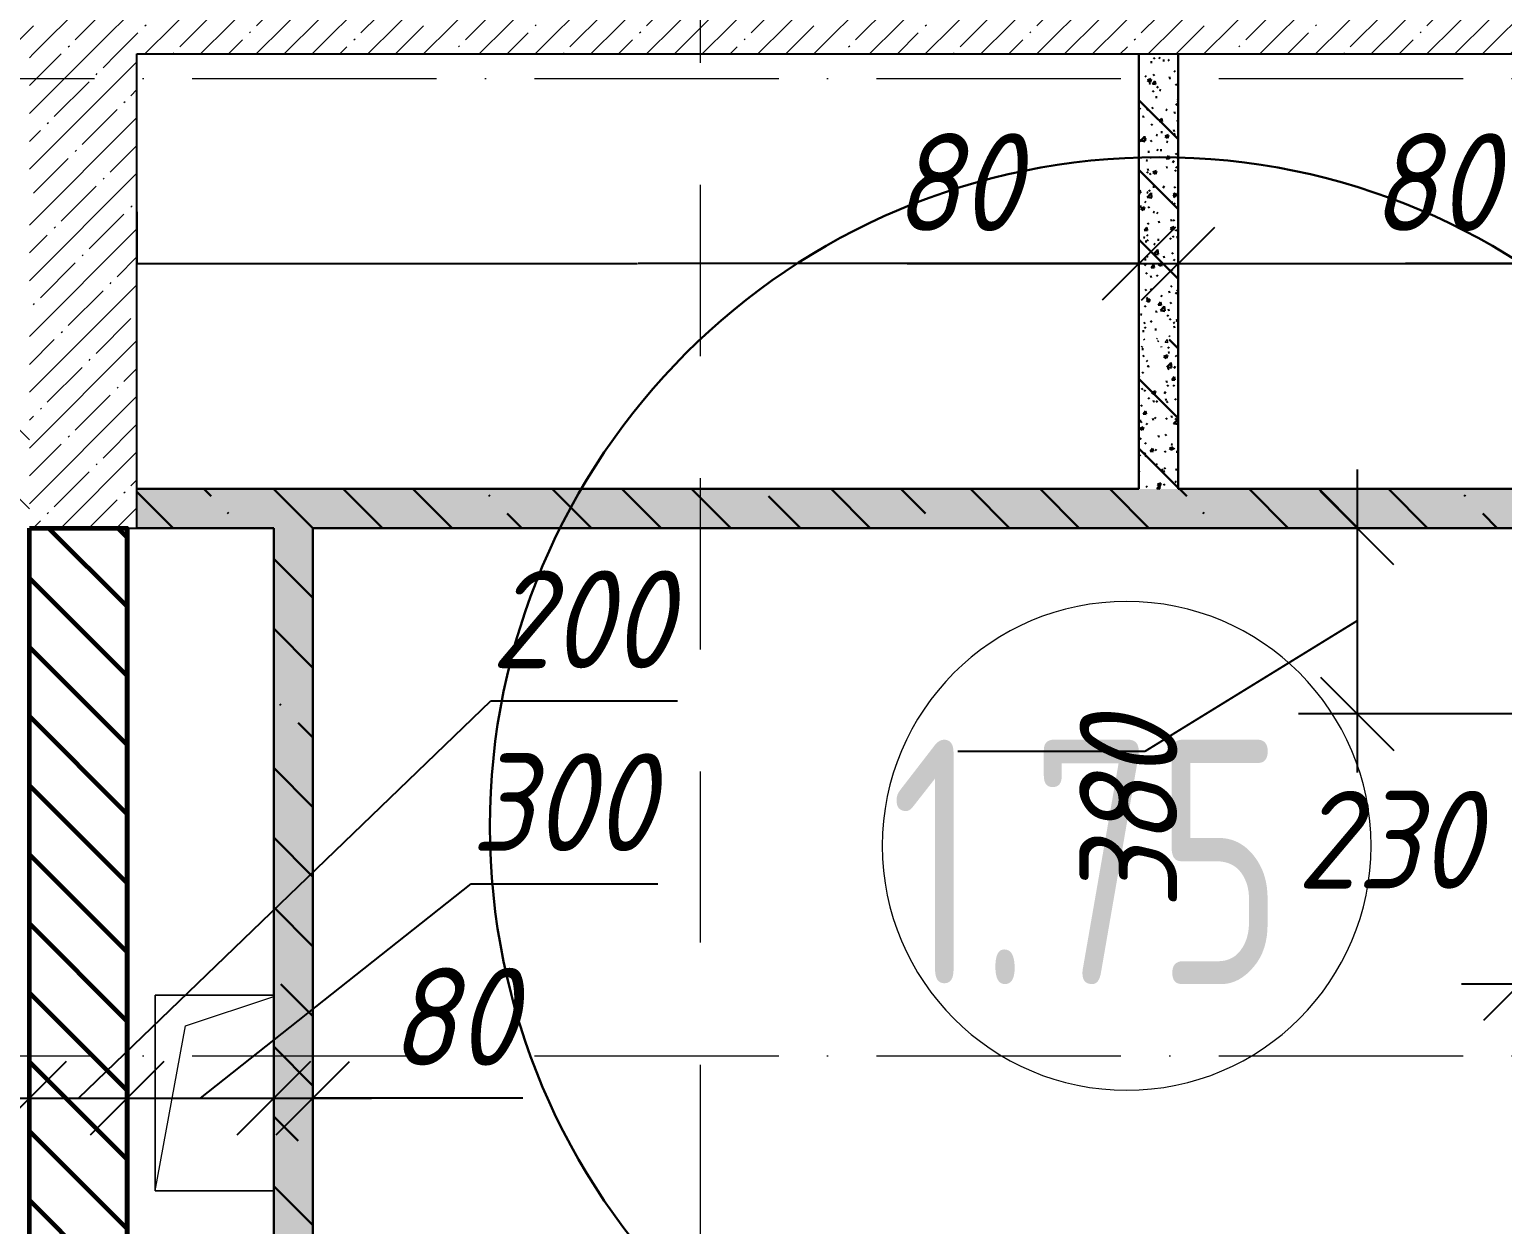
# Model space of a CAD drawing. Header units: millimetres. Extents: x 12986 to 523328, y -9759 to 30092.
# Drawn here: x 148267 to 151281, y 14655 to 17100 of the extents above; entities that cross this region are included whole.
import ezdxf

# ---------------------------------------------------------------- set-up
doc = ezdxf.new("R2010")
doc.units = ezdxf.units.MM
doc.linetypes.add('01 Штриховая _4 мм_', pattern=[600, 350, -250])
doc.linetypes.add('50_200_ШТРИХ_1Т_ш5_п1_п1_', pattern=[700, 500, -100, 0, -100])
for name, color, linetype, lineweight in [('0) ПГП', 1, 'Continuous', 30), ('2) Расчет', 1, 'Continuous', 30), ('5) Блок ячеистый', 160, 'Continuous', 60), ('A-ANNO-DIMS', 7, 'Continuous', 9), ('A-AREA-IDEN', 7, 'Continuous', 9), ('A-FLOR', 7, 'Continuous', 9), ('A-GENM', 7, 'Continuous', 9), ('A-WALL-1', 7, 'Continuous', 25), ('A-WALL-PATT-1', 7, 'Continuous', 5), ('A-WALL-PATT-4', 250, 'Continuous', 5), ('G-ANNO-SYMB-1', 7, '01 Штриховая _4 мм_', 9), ('Оси-2', 7, '50_200_ШТРИХ_1Т_ш5_п1_п1_', 9)]:
    doc.layers.add(name, color=color, linetype=linetype, lineweight=lineweight)
doc.layers.add('0)Допникки кружки', color=7, linetype='Continuous', plot=False)
doc.layers.add('A-WALL-PATT-2', color=7, linetype='Continuous', lineweight=5, true_color=0xce0000)
doc.styles.add('ISOCPEUR_I_3', font='isocpeui.ttf', dxfattribs={"width": 0.9, "height": 200})
doc.styles.add('СПДС', font='ГОСТ тип А.ttf', dxfattribs={"width": 0.9})
doc.dimstyles.new('ISO-2_0_0_9К_СРЕДНИЙ_6', dxfattribs={"dimscale": 304.8, "dimtxt": 199.196235, "dimasz": 0.492126, "dimexe": 0.393701, "dimexo": 0, "dimgap": 0, "dimtad": 1, "dimdec": 0, "dimzin": 0, "dimdsep": 46, "dimtxsty": 'ISOCPEUR_I_3', "dimblk1": 'OBLIQUE', "dimblk2": 'OBLIQUE', "dimsah": 1, "dimcen": 0.09, "dimdle": 0.393701, "dimazin": 0, "dimtfac": 1, "dimtdec": 4, "dimtix": 1, "dimtmove": 1, "dimatfit": 3, "dimfxl": 1, "dimtvp": 1, "dimtolj": 1, "dimtzin": 0, "dimarcsym": 2})
doc.dimstyles.get("Standard").update_dxf_attribs({"dimtxt": 0.18, "dimasz": 0.18, "dimexe": 0.18, "dimexo": 0.0625, "dimgap": 0.09, "dimtad": 0, "dimtih": 1, "dimtoh": 1, "dimdec": 4, "dimzin": 0, "dimdsep": 46, "dimtxsty": 'Standard', "dimcen": 0.09, "dimadec": 0, "dimazin": 0, "dimtfac": 1, "dimtdec": 4, "dimtofl": 0, "dimtmove": 0, "dimatfit": 3, "dimfxl": 1, "dimtolj": 1, "dimtzin": 0, "dimarcsym": 0})
pattern_1 = [(45, (61996.89, 0), (-57.024626, 57.024626), []), (45, (62053.92, 0), (-57.024626, 57.024626), [100.806, -20.161, 3.353, -16.808])]
pattern_2 = [(135, (61996.89, 0), (-70.71068, -70.71068), [])]
pattern_3 = [(50, (61996.893, 0), (72.873764, -6.37607), [7.62, -83.82]), (355, (61996.89, 0), (-14.09699, 76.422444), [6.096, -67.056]), (100.451, (62002.966, -0.53), (58.776964, 70.04687), [6.476, -71.236]), (46.184, (61996.89, 20.32), (108.43142, -16.81745), [11.43, -125.73]), (96.636, (62005.93, 18.92), (94.961, 98.97089), [9.714, -106.854]), (351.184, (61996.89, 20.32), (94.96227, 98.97018), [9.144, -100.584]), (21, (62007.053, 15.24), (60.64565, -40.906537), [7.62, -83.82]), (326, (62007.05, 15.24), (24.72083, 73.67493), [6.096, -67.056]), (71.451, (62012.11, 11.83), (85.36689, 32.768737), [6.476, -71.236]), (37.5, (61996.893, 0), (1.235525, 33.8224325), [3.353, -62.89, 3.353, -64.719, -67.31]), (37.5, (61996.893, 0), (1.235525, 33.8224325), [-134.315, 3.353, -63.957]), (7.5, (61996.893, 0), (26.728146, 40.07255), [3.353, -35.458, 3.353, -61.366, -25.654]), (7.5, (61996.893, 0), (26.728146, 40.07255), [-103.53, 3.353, -22.301]), (327.5, (61974.236, 0), (54.2363175, -2.292117), [3.353, -22.047, 3.353, -75.895, -105.156]), (327.5, (61974.236, 0), (54.2363175, -2.292117), [-104.648, 3.353, -101.803]), (317.5, (61964.076, 0), (59.25158, 10.17014), [3.353, -29.667, 3.353, -49.276, -74.676]), (317.5, (61964.076, 0), (59.25158, 10.17014), [-85.649, 3.353, -71.323])]
pattern_4 = [(135, (61996.9, 0), (-142.5612, -142.5612), []), (135, (62139.46, 0), (-142.5612, -142.5612), [252.016, -50.403, 3.353, -47.05])]

# ---------------------------------------------------------------- blocks, each defined once
blk = doc.blocks.new('AR_Отверстие прямоугольное _в плите_ - AR_Отверстие прямоугольное _в плите_-24490230-АР1_Кладочный план 1 этажа')
at = {"layer": 'A-GENM'}
for p, q in [((118, 200), (-125, 200)), ((-125, 200), (-125, -200)), ((-62.5, 137.5), (118, 197.7)), ((-125, -200), (-62.5, 137.5)), ((-125, -200), (118, -200))]:
    blk.add_line(p, q, dxfattribs=at)
blk = doc.blocks.new('DIMBLOCK636-АР1_Кладочный план 1 этажа')
at = {"layer": 'A-ANNO-DIMS', "color": 0, "lineweight": -2, "transparency": 16777216}
for p, q in [((148486.9, 16726.9), (148486.9, 16620.7)), ((150536.9, 16726.9), (150536.9, 16620.7)), ((148487.1, 16620.9), (149511.2, 16620.9)), ((150536.7, 16620.9), (149512.6, 16620.9))]:
    blk.add_line(p, q, dxfattribs=at)
at = {"layer": 'A-ANNO-DIMS', "color": 0, "transparency": 16777216}
for points in [[(148487.1, 16620.9), (148487.1, 16620.9), (148486.9, 16620.9)], [(150536.7, 16620.9), (150536.7, 16620.9), (150536.9, 16620.9)]]:
    blk.add_solid(points, dxfattribs=at)
at = {"layer": 'Defpoints', "color": 0, "transparency": 16777216}
for p in [(148486.9, 16727), (150536.9, 16727), (150536.9, 16620.9)]:
    blk.add_point(p, dxfattribs=at)
at = {"layer": 'A-ANNO-DIMS', "color": 0, "transparency": 16777216, "insert": (149511.9, 16620.9), "char_height": 0.18, "width": 606.782, "attachment_point": 5}
blk.add_mtext('\\A1;2050.0000', dxfattribs=at)
blk = doc.blocks.new('_Oblique')
at = {"color": 0, "linetype": 'ByBlock', "lineweight": -2}
blk.add_line((-0.5, -0.5), (0.5, 0.5), dxfattribs=at)
blk = doc.blocks.new('DIMBLOCK637-АР1_Кладочный план 1 этажа')
at = {"layer": 'A-ANNO-DIMS', "color": 0, "lineweight": -2, "transparency": 16777216}
for p, q in [((150536.9, 16727), (150536.9, 16500.9)), ((150616.9, 16727), (150616.9, 16500.9)), ((150062.9, 16620.9), (150536.9, 16620.9)), ((150416.9, 16620.9), (150736.9, 16620.9))]:
    blk.add_line(p, q, dxfattribs=at)
at = {"layer": 'Defpoints', "color": 0, "transparency": 16777216}
for p in [(150536.9, 16727), (150616.9, 16727), (150616.9, 16620.9)]:
    blk.add_point(p, dxfattribs=at)
at = {"layer": 'A-ANNO-DIMS', "color": 0, "lineweight": -2, "transparency": 16777216, "xscale": 150, "yscale": 150, "zscale": 150, "rotation": 180}
blk.add_blockref('_Oblique', (150536.9, 16620.9), dxfattribs=at)
at = {"layer": 'A-ANNO-DIMS', "color": 0, "lineweight": -2, "transparency": 16777216, "xscale": 150, "yscale": 150, "zscale": 150}
blk.add_blockref('_Oblique', (150616.9, 16620.9), dxfattribs=at)
at = {"layer": 'A-ANNO-DIMS', "color": 0, "transparency": 16777216, "insert": (150033.1, 16887.6), "char_height": 200, "width": 303.391, "attachment_point": 1, "line_spacing_factor": 1.149209, "style": 'ISOCPEUR_I_3'}
blk.add_mtext('\\A1;80', dxfattribs=at)
blk = doc.blocks.new('DIMBLOCK638-АР1_Кладочный план 1 этажа')
at = {"layer": 'A-ANNO-DIMS', "color": 0, "lineweight": -2, "transparency": 16777216}
for p, q in [((150616.9, 16726.9), (150616.9, 16620.7)), ((151546.9, 16726.9), (151546.9, 16620.7)), ((150617.1, 16620.9), (151081.2, 16620.9)), ((151546.7, 16620.9), (151082.5, 16620.9))]:
    blk.add_line(p, q, dxfattribs=at)
at = {"layer": 'A-ANNO-DIMS', "color": 0, "transparency": 16777216}
for points in [[(150617.1, 16620.9), (150617.1, 16620.9), (150616.9, 16620.9)], [(151546.7, 16620.9), (151546.7, 16620.9), (151546.9, 16620.9)]]:
    blk.add_solid(points, dxfattribs=at)
at = {"layer": 'Defpoints', "color": 0, "transparency": 16777216}
for p in [(150616.9, 16727), (151546.9, 16727), (151546.9, 16620.9)]:
    blk.add_point(p, dxfattribs=at)
at = {"layer": 'A-ANNO-DIMS', "color": 0, "transparency": 16777216, "insert": (151081.9, 16620.9), "char_height": 0.18, "width": 455.087, "attachment_point": 5}
blk.add_mtext('\\A1;930.0000', dxfattribs=at)
blk = doc.blocks.new('DIMBLOCK639-АР1_Кладочный план 1 этажа')
at = {"layer": 'A-ANNO-DIMS', "color": 0, "lineweight": -2, "transparency": 16777216}
for p, q in [((151546.9, 16727), (151546.9, 16500.9)), ((151626.9, 16727), (151626.9, 16500.9)), ((151039.8, 16620.9), (151546.9, 16620.9)), ((151426.9, 16620.9), (151746.9, 16620.9))]:
    blk.add_line(p, q, dxfattribs=at)
at = {"layer": 'Defpoints', "color": 0, "transparency": 16777216}
for p in [(151546.9, 16727), (151626.9, 16727), (151626.9, 16620.9)]:
    blk.add_point(p, dxfattribs=at)
at = {"layer": 'A-ANNO-DIMS', "color": 0, "lineweight": -2, "transparency": 16777216, "xscale": 150, "yscale": 150, "zscale": 150, "rotation": 180}
blk.add_blockref('_Oblique', (151546.9, 16620.9), dxfattribs=at)
at = {"layer": 'A-ANNO-DIMS', "color": 0, "lineweight": -2, "transparency": 16777216, "xscale": 150, "yscale": 150, "zscale": 150}
blk.add_blockref('_Oblique', (151626.9, 16620.9), dxfattribs=at)
at = {"layer": 'A-ANNO-DIMS', "color": 0, "transparency": 16777216, "insert": (151010, 16887.6), "char_height": 200, "width": 303.391, "attachment_point": 1, "line_spacing_factor": 1.149209, "style": 'ISOCPEUR_I_3'}
blk.add_mtext('\\A1;80', dxfattribs=at)
blk = doc.blocks.new('DIMBLOCK643-АР1_Кладочный план 1 этажа')
at = {"layer": 'A-ANNO-DIMS', "color": 0, "lineweight": -2, "transparency": 16777216}
for p, q in [((148141.9, 16080), (148141.9, 14793.7)), ((148266.9, 15019.7), (148266.9, 14793.7)), ((147632.8, 14913.7), (148141.9, 14913.7)), ((148021.9, 14913.7), (148386.9, 14913.7))]:
    blk.add_line(p, q, dxfattribs=at)
at = {"layer": 'Defpoints', "color": 0, "transparency": 16777216}
for p in [(148141.9, 16080), (148266.9, 15019.7), (148266.9, 14913.7)]:
    blk.add_point(p, dxfattribs=at)
at = {"layer": 'A-ANNO-DIMS', "color": 0, "lineweight": -2, "transparency": 16777216, "xscale": 150, "yscale": 150, "zscale": 150, "rotation": 180}
blk.add_blockref('_Oblique', (148141.9, 14913.7), dxfattribs=at)
at = {"layer": 'A-ANNO-DIMS', "color": 0, "lineweight": -2, "transparency": 16777216, "xscale": 150, "yscale": 150, "zscale": 150}
blk.add_blockref('_Oblique', (148266.9, 14913.7), dxfattribs=at)
at = {"layer": 'A-ANNO-DIMS', "color": 0, "transparency": 16777216, "insert": (147586.7, 15180.3), "char_height": 200, "width": 409.118, "attachment_point": 1, "line_spacing_factor": 1.149209, "style": 'ISOCPEUR_I_3'}
blk.add_mtext('\\A1;125', dxfattribs=at)
blk = doc.blocks.new('DIMBLOCK644-АР1_Кладочный план 1 этажа')
at = {"layer": 'A-ANNO-DIMS', "color": 0, "lineweight": -2, "transparency": 16777216}
for p, q in [((148366.9, 14913.7), (149210.7, 15726.5)), ((149210.7, 15726.5), (149593, 15726.5)), ((148266.9, 15019.7), (148266.9, 14793.7)), ((148466.9, 15019.7), (148466.9, 14793.7)), ((148146.9, 14913.7), (148586.9, 14913.7))]:
    blk.add_line(p, q, dxfattribs=at)
at = {"layer": 'Defpoints', "color": 0, "transparency": 16777216}
for p in [(148266.9, 15019.7), (148466.9, 15019.7), (148466.9, 14913.7)]:
    blk.add_point(p, dxfattribs=at)
at = {"layer": 'A-ANNO-DIMS', "color": 0, "lineweight": -2, "transparency": 16777216, "xscale": 150, "yscale": 150, "zscale": 150, "rotation": 180}
blk.add_blockref('_Oblique', (148266.9, 14913.7), dxfattribs=at)
at = {"layer": 'A-ANNO-DIMS', "color": 0, "lineweight": -2, "transparency": 16777216, "xscale": 150, "yscale": 150, "zscale": 150}
blk.add_blockref('_Oblique', (148466.9, 14913.7), dxfattribs=at)
at = {"layer": 'A-ANNO-DIMS', "color": 0, "transparency": 16777216, "insert": (149210.7, 15993.2), "char_height": 200, "width": 455.087, "attachment_point": 1, "line_spacing_factor": 1.149209, "style": 'ISOCPEUR_I_3'}
blk.add_mtext('\\A1;200', dxfattribs=at)
blk = doc.blocks.new('DIMBLOCK645-АР1_Кладочный план 1 этажа')
at = {"layer": 'A-ANNO-DIMS', "color": 0, "lineweight": -2, "transparency": 16777216}
for p, q in [((148616.9, 14913.7), (149170.3, 15352.4)), ((149170.3, 15352.4), (149552.6, 15352.4)), ((148466.9, 15019.7), (148466.9, 14793.7)), ((148766.9, 15019.7), (148766.9, 14793.7)), ((148346.9, 14913.7), (148886.9, 14913.7))]:
    blk.add_line(p, q, dxfattribs=at)
at = {"layer": 'Defpoints', "color": 0, "transparency": 16777216}
for p in [(148466.9, 15019.7), (148766.9, 15019.7), (148766.9, 14913.7)]:
    blk.add_point(p, dxfattribs=at)
at = {"layer": 'A-ANNO-DIMS', "color": 0, "lineweight": -2, "transparency": 16777216, "xscale": 150, "yscale": 150, "zscale": 150, "rotation": 180}
blk.add_blockref('_Oblique', (148466.9, 14913.7), dxfattribs=at)
at = {"layer": 'A-ANNO-DIMS', "color": 0, "lineweight": -2, "transparency": 16777216, "xscale": 150, "yscale": 150, "zscale": 150}
blk.add_blockref('_Oblique', (148766.9, 14913.7), dxfattribs=at)
at = {"layer": 'A-ANNO-DIMS', "color": 0, "transparency": 16777216, "insert": (149170.3, 15619), "char_height": 200, "width": 455.087, "attachment_point": 1, "line_spacing_factor": 1.149209, "style": 'ISOCPEUR_I_3'}
blk.add_mtext('\\A1;300', dxfattribs=at)
blk = doc.blocks.new('DIMBLOCK646-АР1_Кладочный план 1 этажа')
at = {"layer": 'A-ANNO-DIMS', "color": 0, "lineweight": -2, "transparency": 16777216}
for p, q in [((148766.9, 15019.7), (148766.9, 14793.7)), ((148846.9, 15019.7), (148846.9, 14793.7)), ((148646.9, 14913.7), (148966.9, 14913.7)), ((149276.3, 14913.7), (148846.9, 14913.7))]:
    blk.add_line(p, q, dxfattribs=at)
at = {"layer": 'Defpoints', "color": 0, "transparency": 16777216}
for p in [(148766.9, 15019.7), (148846.9, 15019.7), (148846.9, 14913.7)]:
    blk.add_point(p, dxfattribs=at)
at = {"layer": 'A-ANNO-DIMS', "color": 0, "lineweight": -2, "transparency": 16777216, "xscale": 150, "yscale": 150, "zscale": 150, "rotation": 180}
blk.add_blockref('_Oblique', (148766.9, 14913.7), dxfattribs=at)
at = {"layer": 'A-ANNO-DIMS', "color": 0, "lineweight": -2, "transparency": 16777216, "xscale": 150, "yscale": 150, "zscale": 150}
blk.add_blockref('_Oblique', (148846.9, 14913.7), dxfattribs=at)
at = {"layer": 'A-ANNO-DIMS', "color": 0, "transparency": 16777216, "insert": (149002.7, 15180.3), "char_height": 200, "width": 303.391, "attachment_point": 1, "line_spacing_factor": 1.149209, "style": 'ISOCPEUR_I_3'}
blk.add_mtext('\\A1;80', dxfattribs=at)
blk = doc.blocks.new('DIMBLOCK647-АР1_Кладочный план 1 этажа')
at = {"layer": 'A-ANNO-DIMS', "color": 0, "lineweight": -2, "transparency": 16777216}
for p, q in [((151316.9, 15700), (151316.9, 15027.7)), ((151546.9, 15253.7), (151546.9, 15027.7)), ((151196.9, 15147.7), (151666.9, 15147.7))]:
    blk.add_line(p, q, dxfattribs=at)
at = {"layer": 'Defpoints', "color": 0, "transparency": 16777216}
for p in [(151316.9, 15700), (151546.9, 15253.7), (151546.9, 15147.7)]:
    blk.add_point(p, dxfattribs=at)
at = {"layer": 'A-ANNO-DIMS', "color": 0, "lineweight": -2, "transparency": 16777216, "xscale": 150, "yscale": 150, "zscale": 150, "rotation": 180}
blk.add_blockref('_Oblique', (151316.9, 15147.7), dxfattribs=at)
at = {"layer": 'A-ANNO-DIMS', "color": 0, "lineweight": -2, "transparency": 16777216, "xscale": 150, "yscale": 150, "zscale": 150}
blk.add_blockref('_Oblique', (151546.9, 15147.7), dxfattribs=at)
at = {"layer": 'A-ANNO-DIMS', "color": 0, "transparency": 16777216, "insert": (150859.5, 15542.3), "char_height": 200, "width": 455.087, "attachment_point": 1, "line_spacing_factor": 1.149209, "style": 'ISOCPEUR_I_3'}
blk.add_mtext('\\A1;230', dxfattribs=at)
blk = doc.blocks.new('DIMBLOCK648-АР1_Кладочный план 1 этажа')
at = {"layer": 'A-ANNO-DIMS', "color": 0, "lineweight": -2, "transparency": 16777216}
for p, q in [((150983.2, 16200), (150983.2, 15580)), ((151089.3, 16080), (150863.2, 16080)), ((150983.2, 15890), (150548.8, 15622.7)), ((151316.9, 15700), (150863.2, 15700)), ((150548.8, 15622.7), (150166.4, 15622.7))]:
    blk.add_line(p, q, dxfattribs=at)
at = {"layer": 'Defpoints', "color": 0, "transparency": 16777216}
for p in [(151089.3, 16080), (150983.2, 15700), (151316.9, 15700)]:
    blk.add_point(p, dxfattribs=at)
at = {"layer": 'A-ANNO-DIMS', "color": 0, "lineweight": -2, "transparency": 16777216, "xscale": 150, "yscale": 150, "zscale": 150}
for p, rotation in [((150983.2, 16080), 90), ((150983.2, 15700), 270)]:
    blk.add_blockref('_Oblique', p, dxfattribs=dict(at, rotation=rotation))
at = {"layer": 'A-ANNO-DIMS', "color": 0, "transparency": 16777216, "insert": (150415.4, 15300.9), "char_height": 200, "width": 455.087, "attachment_point": 1, "rotation": 90, "line_spacing_factor": 1.149209, "style": 'ISOCPEUR_I_3'}
blk.add_mtext('\\A1;380', dxfattribs=at)
blk = doc.blocks.new('Марка_Помещения - Номер-25198446-Объем проектирования 1 этажа')
at = {"layer": 'A-AREA-IDEN'}
for start, end in [(360, 180), (180, 360)]:
    blk.add_arc((0, 0), 2.5, start, end, dxfattribs=at)

msp = doc.modelspace()

# ---------------------------------------------------------------- hatches: boundary and pattern name
at = {"layer": '0) ПГП'}
h = msp.add_hatch(dxfattribs=at)
h.set_pattern_fill('FP_16', color=256, style=0, pattern_type=2)
h.set_pattern_definition(pattern_3)
h.paths.add_polyline_path([(151396.89325, 16080.00001), (151546.89325, 16080.00001), (151546.89325, 16160.00001), (148486.89328, 16160.00001), (148486.89328, 16080.00001), (151390.55547, 16080.00001)], flags=0)
h = msp.add_hatch(dxfattribs=at)
h.set_pattern_fill('FP_17', color=256, style=0, pattern_type=2)
h.set_pattern_definition(pattern_4)
h.paths.add_polyline_path([(151396.89325, 16080.00001), (151546.89325, 16080.00001), (151546.89325, 16160.00001), (148486.89328, 16160.00001), (148486.89328, 16080.00001), (151390.55547, 16080.00001)], flags=0)
h = msp.add_hatch(dxfattribs=at)
h.set_pattern_fill('FP_16', color=256, style=0, pattern_type=2)
h.set_pattern_definition(pattern_3)
h.paths.add_polyline_path([(148766.89328, 14180.00001), (148846.89328, 14180.00001), (148846.89328, 16080.00001), (148766.89328, 16080.00001), (148766.89328, 15126.16241)], flags=0)
h = msp.add_hatch(dxfattribs=at)
h.set_pattern_fill('FP_17', color=256, style=0, pattern_type=2)
h.set_pattern_definition(pattern_4)
h.paths.add_polyline_path([(148766.89328, 14180.00001), (148846.89328, 14180.00001), (148846.89328, 16080.00001), (148766.89328, 16080.00001), (148766.89328, 15126.16241)], flags=0)
at = {"layer": '5) Блок ячеистый'}
h = msp.add_hatch(dxfattribs=at)
h.set_pattern_fill('FP_3', color=256, style=0, pattern_type=2)
h.set_pattern_definition(pattern_2)
h.paths.add_polyline_path([(148326.02422, 13600.00001), (148466.89328, 13600.00001), (148466.89328, 16080), (148266.89328, 16080), (148266.89328, 13600.00001)], flags=0)
at = {"layer": 'A-WALL-PATT-1'}
h = msp.add_hatch(dxfattribs=at)
h.set_pattern_fill('FP_1', color=256, style=0, pattern_type=2)
h.set_pattern_definition(pattern_1)
h.paths.add_polyline_path([(148326.02422, 17050.00001), (148376.89328, 17050.00001), (148376.89328, 17270.00001), (146746.89328, 17270.00001), (146746.89328, 17050.00001), (148266.89328, 17050.00001)], flags=0)
h = msp.add_hatch(dxfattribs=at)
h.set_pattern_fill('FP_1', color=256, style=0, pattern_type=2)
h.set_pattern_definition(pattern_1)
h.paths.add_polyline_path([(152922.82109, 17050.00001), (154806.89328, 17050.00001), (154806.89328, 17270.00001), (148376.89328, 17270.00001), (148376.89328, 17050.00001), (152906.89292, 17050.00001)], flags=0)
h = msp.add_hatch(dxfattribs=at)
h.set_pattern_fill('FP_1', color=256, style=0, pattern_type=2)
h.set_pattern_definition(pattern_1)
h.paths.add_polyline_path([(148326.02422, 16080), (148486.89328, 16080), (148486.89328, 17050.00001), (148266.89328, 17050.00001), (148266.89328, 16080)], flags=0)
at = {"layer": 'A-WALL-PATT-2'}
h = msp.add_hatch(dxfattribs=at)
h.set_pattern_fill('FP_3', color=256, style=0, pattern_type=2)
h.set_pattern_definition(pattern_2)
h.paths.add_polyline_path([(148266.89328, 16080), (148266.89328, 16280), (148141.89328, 16280), (148141.89328, 16080)], flags=0)
h.paths.add_polyline_path([(147091.89328, 16080), (147091.89328, 16280), (146966.89328, 16280), (146966.89328, 16080)], flags=0)

# ---------------------------------------------------------------- linework, layer by layer
at = {"layer": '0) ПГП'}
for p, q in [((150536.89326, 17050.00001), (150536.89326, 16160.00001)), ((150536.89326, 16160.00001), (148486.89328, 16160.00001)), ((151546.89325, 16160.00001), (150616.89326, 16160.00001)), ((148766.89328, 16080.00001), (148766.89328, 14180.00001))]:
    msp.add_line(p, q, dxfattribs=at)
at = {"layer": '0) ПГП', "linetype": 'Continuous'}
for p, q in [((150560.59155, 17033.02923), (150563.91587, 17033.46688)), ((150566.94974, 17039.77843), (150569.60985, 17041.8196)), ((150577.34084, 17042.39555), (150580.16873, 17040.59399)), ((150586.02608, 17036.37775), (150589.35039, 17036.8154)), ((150598.78868, 17035.96376), (150596.41775, 17038.33469)), ((150549.37566, 17005.51825), (150551.84775, 17003.25299)), ((150554.38906, 16996.02892), (150561.50294, 16998.75968)), ((150559.65131, 16992.32531), (150561.71142, 16998.4649)), ((150565.71421, 17005.95599), (150568.37432, 17007.99717)), ((150597.7769, 17001.37105), (150601.10122, 17001.80871)), ((150608.62724, 17015.68839), (150611.09933, 17013.42313)), ((150536.89326, 16993.35557), (150537.18772, 16993.39434)), ((150554.41253, 16995.88425), (150559.46634, 16992.47541)), ((150557.55588, 16990.47951), (150560.38377, 16988.67794)), ((150559.29793, 16996.3052), (150562.62225, 16996.74285)), ((150564.36269, 16988.57006), (150570.43549, 16988.03876)), ((150564.43697, 16988.23144), (150569.33501, 16994.0687)), ((150564.47869, 16972.13356), (150567.1388, 16974.17474)), ((150570.41169, 16987.76865), (150569.23698, 16994.13721)), ((150573.72056, 16983.21026), (150576.19265, 16980.945)), ((150578.97802, 16976.8321), (150581.80591, 16975.03053)), ((150611.79219, 16988.18739), (150614.62009, 16986.38583)), ((150616.64377, 16979.28686), (150616.89326, 16979.4783)), ((150616.89326, 16875.29718), (150536.89326, 16955.29718)), ((150537.34247, 16938.83641), (150540.17036, 16937.03485)), ((150563.24316, 16938.31113), (150565.90328, 16940.35231)), ((150571.04875, 16961.2985), (150574.37307, 16961.73616)), ((150612.52273, 16947.65462), (150614.99482, 16945.38937)), ((150615.03471, 16955.12238), (150616.89326, 16955.83581)), ((150615.05828, 16954.97817), (150616.89326, 16953.74047)), ((150615.40825, 16945.46443), (150616.89326, 16946.60391)), ((150536.89326, 16924.5015), (150536.99003, 16924.78989)), ((150544.32061, 16921.22595), (150547.64492, 16921.66361)), ((150553.27115, 16937.48448), (150555.74324, 16935.21923)), ((150578.45968, 16912.14762), (150584.53248, 16911.61631)), ((150578.53424, 16911.80827), (150583.43228, 16917.64553)), ((150584.50822, 16911.34586), (150583.33351, 16917.71443)), ((150591.57879, 16936.5443), (150594.40668, 16934.74273)), ((150608.48593, 16929.67348), (150611.81024, 16930.11113)), ((150614.17273, 16911.642), (150616.83284, 16913.68317)), ((150540.32559, 16872.34107), (150548.23909, 16880.58858)), ((150549.28603, 16871.9039), (150548.16347, 16881.55282)), ((150562.00764, 16904.4887), (150564.66775, 16906.52987)), ((150571.79382, 16884.62825), (150574.62171, 16882.82669)), ((150581.75778, 16889.60093), (150585.0821, 16890.03858)), ((150590.31376, 16881.44668), (150597.42765, 16884.17744)), ((150590.33745, 16881.30324), (150595.39126, 16877.8944)), ((150595.5754, 16877.74403), (150597.63552, 16883.88361)), ((150607.19231, 16892.94945), (150610.51662, 16893.3871)), ((150608.32807, 16887.03411), (150610.80016, 16884.76885)), ((150612.9372, 16877.81956), (150615.59731, 16879.86074)), ((150538.97965, 16873.27296), (150541.80754, 16871.47139)), ((150540.52155, 16872.55826), (150549.55752, 16871.15683)), ((150549.07649, 16876.86397), (150551.54858, 16874.59871)), ((150555.02964, 16849.52838), (150558.35395, 16849.96603)), ((150560.77211, 16870.66626), (150563.43223, 16872.70744)), ((150573.42139, 16854.55598), (150575.89348, 16852.29073)), ((150580.46416, 16852.8769), (150583.78848, 16853.31455)), ((150593.21597, 16870.98084), (150596.04386, 16869.17928)), ((150551.58042, 16832.98516), (150554.40831, 16831.18359)), ((150559.53659, 16836.84383), (150562.1967, 16838.88501)), ((150592.21498, 16817.8702), (150595.5393, 16818.30786)), ((150592.55666, 16835.72517), (150598.62947, 16835.19387)), ((150592.6315, 16835.3851), (150597.52954, 16841.22236)), ((150598.60476, 16834.92307), (150597.43005, 16841.29164)), ((150605.81673, 16830.69304), (150608.64462, 16828.89148)), ((150611.70168, 16843.99713), (150614.36179, 16846.03831)), ((150612.22356, 16819.00034), (150614.69565, 16816.73509)), ((150616.89326, 16732.73676), (150536.89326, 16812.73676)), ((150552.97198, 16808.8302), (150555.44407, 16806.56495)), ((150553.73602, 16812.80435), (150557.06033, 16813.242)), ((150558.30106, 16803.0214), (150560.96118, 16805.06258)), ((150565.59282, 16807.77097), (150572.7067, 16810.50174)), ((150565.61662, 16807.62831), (150570.67043, 16804.21947)), ((150570.85401, 16804.06901), (150572.91412, 16810.2086)), ((150610.46615, 16810.1747), (150613.12627, 16812.21588)), ((150536.89326, 16768.95884), (150538.75305, 16771.17525)), ((150536.89326, 16765.40597), (150539.85282, 16765.14704)), ((150539.82779, 16764.8762), (150538.65308, 16771.24476)), ((150553.21759, 16767.42171), (150556.04549, 16765.62014)), ((150553.79501, 16756.5535), (150561.70851, 16764.80101)), ((150557.06554, 16769.19897), (150559.72565, 16771.24014)), ((150562.75678, 16756.11687), (150561.63421, 16765.76579)), ((150565.48684, 16777.79765), (150568.81115, 16778.23531)), ((150586.03177, 16778.777), (150588.85966, 16776.97543)), ((150606.65365, 16759.30273), (150612.72645, 16758.77143)), ((150606.72877, 16758.96193), (150611.62681, 16764.79918)), ((150607.45391, 16765.12959), (150610.2818, 16763.32802)), ((150608.0289, 16758.37983), (150610.50099, 16756.11457)), ((150609.23063, 16776.35227), (150611.89074, 16778.39344)), ((150612.70129, 16758.50028), (150611.52658, 16764.86885)), ((150538.75869, 16737.7251), (150542.08301, 16738.16276)), ((150540.87187, 16734.09527), (150547.98576, 16736.82603)), ((150540.89579, 16733.95338), (150545.9496, 16730.54454)), ((150546.13261, 16730.394), (150548.19273, 16736.53358)), ((150548.77732, 16748.20969), (150551.24941, 16745.94444)), ((150553.99091, 16756.77096), (150563.02688, 16755.36954)), ((150555.83001, 16735.37653), (150558.49013, 16737.41771)), ((150565.81836, 16727.1339), (150568.64625, 16725.33234)), ((150602.92401, 16746.17263), (150606.24833, 16746.61028)), ((150607.9951, 16742.52983), (150610.65522, 16744.57101)), ((150554.59449, 16701.5541), (150557.2546, 16703.59528)), ((150573.12222, 16725.9017), (150575.59431, 16723.63645)), ((150576.19587, 16706.10008), (150579.52018, 16706.53773)), ((150601.63039, 16709.4486), (150604.95471, 16709.88625)), ((150606.75958, 16708.7074), (150609.41969, 16710.74858)), ((150616.89326, 16590.17476), (150536.89326, 16670.17476)), ((150546.0334, 16675.21786), (150548.86129, 16673.41629)), ((150547.87701, 16689.2559), (150553.94981, 16688.7246)), ((150547.95227, 16688.91482), (150552.85031, 16694.75208)), ((150552.67281, 16680.17592), (150555.1449, 16677.91067)), ((150553.92433, 16688.45341), (150552.74962, 16694.82198)), ((150553.35896, 16667.73167), (150556.01908, 16669.77285)), ((150574.90225, 16669.37605), (150578.22656, 16669.8137)), ((150600.26972, 16672.92574), (150603.09761, 16671.12418)), ((150601.51752, 16693.18873), (150608.63141, 16695.9195)), ((150601.54154, 16693.0473), (150606.59536, 16689.63846)), ((150605.52405, 16674.88497), (150608.18417, 16676.92615)), ((150606.7781, 16689.48772), (150608.83822, 16695.62731)), ((150611.92439, 16690.34606), (150614.39648, 16688.08081)), ((150613.38122, 16674.4419), (150616.70553, 16674.87955)), ((150549.46772, 16666.02753), (150552.79204, 16666.46518)), ((150567.26443, 16640.76593), (150575.17793, 16649.01344)), ((150567.45554, 16661.57045), (150570.28343, 16659.76888)), ((150567.46027, 16640.98367), (150576.49624, 16639.58224)), ((150576.22752, 16640.32983), (150575.10496, 16649.97875)), ((150604.28853, 16641.06254), (150606.94864, 16643.10371)), ((150548.1741, 16629.3035), (150551.49842, 16629.74115)), ((150548.47815, 16619.55541), (150550.95024, 16617.29016)), ((150552.12344, 16633.90924), (150554.78355, 16635.95041)), ((150561.97399, 16612.83346), (150568.0468, 16612.30215)), ((150562.04953, 16612.49165), (150566.94757, 16618.32891)), ((150568.02086, 16612.03062), (150566.84615, 16618.39919)), ((150576.79658, 16619.51303), (150583.91046, 16622.24379)), ((150576.82071, 16619.37237), (150581.87452, 16615.96353)), ((150580.05631, 16621.28265), (150582.8842, 16619.48108)), ((150582.05671, 16615.81271), (150584.11682, 16621.95229)), ((150586.65307, 16634.36935), (150589.97738, 16634.807)), ((150603.053, 16607.2401), (150605.71312, 16609.28128)), ((150607.72973, 16629.72555), (150610.20182, 16627.4603)), ((150550.88791, 16600.0868), (150553.54803, 16602.12798)), ((150559.92492, 16594.2968), (150563.24924, 16594.73446)), ((150572.82305, 16597.24742), (150575.29514, 16594.98217)), ((150549.65239, 16566.26437), (150552.3125, 16568.30555)), ((150552.07564, 16545.83733), (150559.18952, 16548.56809)), ((150552.37364, 16551.52165), (150554.84573, 16549.25639)), ((150557.33531, 16542.1377), (150559.39543, 16548.27728)), ((150560.27134, 16569.36661), (150563.09924, 16567.56504)), ((150581.69349, 16555.7192), (150584.52138, 16553.91763)), ((150597.3621, 16562.67178), (150600.68641, 16563.10943)), ((150601.81748, 16573.41767), (150604.47759, 16575.45885)), ((150611.62522, 16561.69178), (150614.09731, 16559.42653)), ((150614.50766, 16567.07449), (150616.89326, 16565.5547)), ((150540.05794, 16517.72351), (150542.88583, 16515.92195)), ((150548.41686, 16532.44194), (150551.07698, 16534.48312)), ((150552.09988, 16545.69744), (150557.15369, 16542.2886)), ((150570.63395, 16522.59923), (150573.95827, 16523.03688)), ((150576.07098, 16536.41101), (150582.14379, 16535.87971)), ((150576.1468, 16536.06848), (150581.04484, 16541.90573)), ((150580.73385, 16524.97836), (150588.64735, 16533.22586)), ((150580.92964, 16525.19638), (150589.96561, 16523.79495)), ((150582.1174, 16535.60783), (150580.94268, 16541.9764)), ((150589.69827, 16524.5428), (150588.57571, 16534.19172)), ((150596.06848, 16525.94775), (150599.39279, 16526.3854)), ((150600.58195, 16539.59524), (150603.24207, 16541.63642)), ((150547.18134, 16498.61951), (150549.84145, 16500.66068)), ((150548.17898, 16490.90113), (150550.65107, 16488.63588)), ((150563.14908, 16501.35851), (150560.77815, 16503.72944)), ((150569.34033, 16485.8752), (150572.66465, 16486.31285)), ((150594.29425, 16515.43139), (150597.12215, 16513.62983)), ((150599.34643, 16505.77281), (150602.00654, 16507.81398)), ((150607.43056, 16501.07127), (150609.90265, 16498.80602)), ((150607.8193, 16490.94105), (150611.14361, 16491.3787)), ((150612.72129, 16504.93079), (150616.89326, 16506.53226)), ((150612.74564, 16504.79136), (150616.89326, 16501.99375)), ((150543.90581, 16482.52668), (150547.23012, 16482.96433)), ((150616.89326, 16447.61433), (150598.78938, 16465.71821)), ((150542.61219, 16445.80265), (150545.9365, 16446.2403)), ((150544.71029, 16430.97464), (150547.3704, 16433.01582)), ((150588.00034, 16431.25509), (150595.11423, 16433.98585)), ((150588.0248, 16431.11643), (150593.07862, 16427.70759)), ((150593.25941, 16427.55641), (150595.31952, 16433.69599)), ((150595.93143, 16449.86794), (150598.75932, 16448.06637)), ((150596.87538, 16438.12794), (150599.53549, 16440.16912)), ((150611.32605, 16433.03751), (150613.79814, 16430.77225)), ((150543.47477, 16397.15221), (150546.13488, 16399.19339)), ((150552.07447, 16422.86737), (150554.54656, 16420.60211)), ((150554.29588, 16411.87226), (150557.12378, 16410.07069)), ((150554.36301, 16410.79595), (150557.68732, 16411.2336)), ((150594.20327, 16409.19078), (150602.11677, 16417.43829)), ((150594.399, 16409.40908), (150603.43497, 16408.00766)), ((150595.63985, 16404.30551), (150598.29997, 16406.34669)), ((150603.16902, 16408.75576), (150602.04646, 16418.40468)), ((150608.5322, 16409.58014), (150611.36009, 16407.77857)), ((150537.43697, 16389.13817), (150536.89326, 16392.08583)), ((150536.89326, 16389.46038), (150537.46413, 16389.41044)), ((150616.89326, 16305.05233), (150536.89326, 16385.05233)), ((150542.23924, 16363.32978), (150544.89936, 16365.37095)), ((150591.80018, 16379.17093), (150595.1245, 16379.60858)), ((150594.40433, 16370.48308), (150597.06444, 16372.52425)), ((150604.26496, 16383.56612), (150610.33776, 16383.03482)), ((150604.34133, 16383.22213), (150609.23937, 16389.05939)), ((150607.13139, 16372.41699), (150609.60348, 16370.15174)), ((150610.31047, 16382.76225), (150609.13575, 16389.13082)), ((150536.89326, 16358.4385), (150537.33881, 16358.15465)), ((150547.87981, 16362.24685), (150550.3519, 16359.9816)), ((150555.93306, 16346.3088), (150558.76095, 16344.50724)), ((150563.2794, 16357.57938), (150570.39328, 16360.31015)), ((150563.30397, 16357.4415), (150568.35778, 16354.03266)), ((150565.07204, 16339.09838), (150568.39635, 16339.53603)), ((150568.53801, 16353.8814), (150570.59813, 16360.02098)), ((150572.22471, 16339.93886), (150574.6968, 16337.67361)), ((150588.74724, 16357.6641), (150591.57513, 16355.86253)), ((150590.50656, 16342.44689), (150593.83088, 16342.88455)), ((150593.16881, 16336.66064), (150595.82892, 16338.70182)), ((150610.16938, 16344.01669), (150612.99727, 16342.21512)), ((150541.00372, 16329.50734), (150543.66383, 16331.54852)), ((150545.48831, 16313.5193), (150551.56112, 16312.988)), ((150545.56483, 16313.17503), (150550.46287, 16319.01228)), ((150551.5335, 16312.71538), (150550.35879, 16319.08395)), ((150568.53383, 16306.021), (150571.36172, 16304.21944)), ((150602.25738, 16307.4402), (150605.5817, 16307.87785)), ((150538.34389, 16299.02583), (150541.66821, 16299.46348)), ((150538.55845, 16283.90368), (150545.67234, 16286.63444)), ((150538.58314, 16283.76656), (150543.63695, 16280.35772)), ((150539.76819, 16295.68491), (150542.42831, 16297.72609)), ((150543.81661, 16280.20638), (150545.87673, 16286.34597)), ((150551.7753, 16294.21309), (150554.24739, 16291.94783)), ((150563.77842, 16302.37435), (150567.10273, 16302.812)), ((150591.93328, 16302.83821), (150594.59339, 16304.87939)), ((150607.67269, 16293.40321), (150615.58619, 16301.65072)), ((150607.86836, 16293.62179), (150616.89326, 16292.22208)), ((150611.02688, 16304.38323), (150613.49897, 16302.11797)), ((150616.63977, 16292.96873), (150615.5172, 16302.61765)), ((150537.05027, 16262.3018), (150540.37459, 16262.73945)), ((150538.53267, 16261.86248), (150541.19278, 16263.90366)), ((150548.74887, 16254.10496), (150551.57676, 16252.30339)), ((150575.52924, 16267.36765), (150578.85355, 16267.8053)), ((150590.69776, 16269.01578), (150593.35787, 16271.05696)), ((150599.2041, 16242.99714), (150606.31799, 16245.72791)), ((150602.98518, 16251.81284), (150605.81307, 16250.01127)), ((150604.46211, 16239.30011), (150606.52222, 16245.43969)), ((150616.89326, 16162.49191), (150536.89326, 16242.49191)), ((150537.29714, 16228.04005), (150539.95726, 16230.08122)), ((150547.58064, 16233.59257), (150550.05273, 16231.32732)), ((150548.80109, 16227.2951), (150552.12541, 16227.73275)), ((150559.5853, 16237.09685), (150565.6581, 16236.56555)), ((150559.66209, 16236.75185), (150564.56013, 16242.58911)), ((150565.63004, 16236.29259), (150564.45532, 16242.66116)), ((150570.17101, 16240.45755), (150572.9989, 16238.65598)), ((150589.46223, 16235.19335), (150592.12234, 16237.23452)), ((150599.2289, 16242.86049), (150604.28271, 16239.45165)), ((150606.83222, 16243.76271), (150609.30431, 16241.49746)), ((150612.96641, 16235.74262), (150616.29073, 16236.18028)), ((150536.89326, 16194.85575), (150538.72173, 16196.25879)), ((150571.92554, 16211.28459), (150574.39763, 16209.01933)), ((150582.77178, 16200.16975), (150585.59967, 16198.36818)), ((150586.23827, 16195.67007), (150589.56258, 16196.10773)), ((150588.22671, 16201.37091), (150590.88682, 16203.41209)), ((150611.67279, 16199.01859), (150614.99711, 16199.45625)), ((150536.89326, 16161.98137), (150537.48621, 16162.43636)), ((150551.47613, 16165.55881), (150553.94822, 16163.29356)), ((150573.68229, 16160.67441), (150579.75509, 16160.14311)), ((150573.75936, 16160.32868), (150578.6574, 16166.16594)), ((150574.48316, 16169.32144), (150581.59704, 16172.0522)), ((150574.50806, 16169.18555), (150579.56188, 16165.77671)), ((150579.70255, 16160.00001), (150578.55186, 16166.23837)), ((150579.74071, 16165.62509), (150581.80083, 16171.76468)), ((150586.99118, 16167.54848), (150589.6513, 16169.58966)), ((150610.72771, 16175.72895), (150613.1998, 16173.46369))]:
    msp.add_line(p, q, dxfattribs=at)
at = {"layer": '0)Допникки кружки', "color": 6, "lineweight": 30}
msp.add_circle((150578.38563, 15469.38563), 1369.38563, dxfattribs=at)
at = {"layer": '2) Расчет'}
for p, q in [((150616.89326, 16160.00001), (150616.89326, 17050.00001)), ((148486.89328, 16080.00001), (148766.89328, 16080.00001)), ((148846.89328, 16080.00001), (151316.89325, 16080.00001)), ((148846.89328, 14180.00001), (148846.89328, 16080.00001))]:
    msp.add_line(p, q, dxfattribs=at)
at = {"layer": '5) Блок ячеистый'}
msp.add_line((148466.89328, 14180.00001), (148466.89328, 16080), dxfattribs=at)
msp.add_lwpolyline([(148266.89328, 16080), (148466.89328, 16080), (148466.89328, 13600.00001), (148266.89328, 13600.00001)], close=True, dxfattribs=at)
at = {"layer": 'A-FLOR'}
for p, q in [((148523.89328, 15124.00001), (148766.89328, 15124.00001)), ((148523.89328, 14724.00001), (148523.89328, 15124.00001)), ((148766.89328, 14724.00001), (148523.89328, 14724.00001))]:
    msp.add_line(p, q, dxfattribs=at)
at = {"layer": 'A-WALL-1'}
for p, q in [((148486.89328, 17050.00001), (154806.89328, 17050.00001)), ((148486.89328, 16080), (148486.89328, 17050.00001)), ((148266.89328, 16080), (148486.89328, 16080))]:
    msp.add_line(p, q, dxfattribs=at)
at = {"layer": 'A-WALL-PATT-4', "linetype": 'Continuous'}
for p, q in [((150545.94582, 16464.79707), (150548.60593, 16466.83825)), ((150572.52388, 16468.59314), (150574.99597, 16466.32789)), ((150574.50929, 16463.51535), (150577.33718, 16461.71378)), ((150590.16797, 16459.98857), (150596.24077, 16459.45727)), ((150590.24406, 16459.6453), (150595.1421, 16465.48256)), ((150596.21393, 16459.18504), (150595.03922, 16465.55361)), ((150598.1109, 16471.95037), (150600.77102, 16473.99155)), ((150541.69512, 16452.16006), (150544.52301, 16450.35849)), ((150581.09115, 16450.8685), (150584.41547, 16451.30615))]:
    msp.add_line(p, q, dxfattribs=at)
at = {"layer": 'G-ANNO-SYMB-1'}
msp.add_line((149639.53801, -4568.16057), (149639.53801, 28862.74209), dxfattribs=at)
at = {"layer": 'Оси-2'}
for p, q in [((57586.89328, 17000.00007), (187948.52131, 17000.00007)), ((57586.89328, 15000), (187948.52131, 15000))]:
    msp.add_line(p, q, dxfattribs=at)

# ---------------------------------------------------------------- block references
at = {"layer": 'A-AREA-IDEN', "xscale": 199.9999999999999, "yscale": 199.9999999999999, "zscale": 199.9999999999999}
msp.add_blockref('Марка_Помещения - Номер-25198446-Объем проектирования 1 этажа', (150511.71311, 15429.89134), dxfattribs=at)
at = {"layer": 'A-GENM'}
msp.add_blockref('AR_Отверстие прямоугольное _в плите_ - AR_Отверстие прямоугольное _в плите_-24490230-АР1_Кладочный план 1 этажа', (148648.89328, 14924.00001), dxfattribs=at)

# ---------------------------------------------------------------- texts
at = {"layer": 'A-AREA-IDEN', "insert": (150027.94681, 15647.00994), "char_height": 500, "width": 1212.1515, "attachment_point": 1, "style": 'СПДС'}
msp.add_mtext('1.75', dxfattribs=at)

# ---------------------------------------------------------------- dimensions: what is measured, and where the dimension line sits
at = {"layer": 'A-ANNO-DIMS'}
for base, p1, p2, override, picture, middle in [((150616.89326, 16620.89251), (150536.89326, 16726.95852), (150616.89326, 16726.95852), {"dimpost": '<>', "dimfxl": 80}, 'DIMBLOCK637-АР1_Кладочный план 1 этажа', (150184.82584, 16384.54865)), ((151626.89325, 16620.89251), (151546.89325, 16726.95852), (151626.89325, 16726.95852), {"dimpost": '<>', "dimfxl": 80}, 'DIMBLOCK639-АР1_Кладочный план 1 этажа', (151161.70393, 16384.54865)), ((148266.89328, 14913.65356), (148141.89328, 16080), (148266.89328, 15019.71957), {"dimpost": '<>', "dimfxl": 1067.623336}, 'DIMBLOCK643-АР1_Кладочный план 1 этажа', (147791.26493, 14695.88551)), ((148466.89328, 14913.65356), (148266.89328, 15019.71957), (148466.89328, 15019.71957), {"dimpost": '<>', "dimfxl": 200}, 'DIMBLOCK644-АР1_Кладочный план 1 этажа', (149210.66915, 15726.49578)), ((151546.89325, 15147.6591), (151316.89325, 15700.00001), (151546.89325, 15253.72512), {"dimpost": '<>', "dimfxl": 502.05704}, 'DIMBLOCK647-АР1_Кладочный план 1 этажа', (151087.05361, 15275.61692)), ((148766.89328, 14913.65356), (148466.89328, 15019.71957), (148766.89328, 15019.71957), {"dimpost": '<>', "dimfxl": 300}, 'DIMBLOCK645-АР1_Кладочный план 1 этажа', (149170.25504, 15352.35283)), ((148846.89328, 14913.65356), (148766.89328, 15019.71957), (148846.89328, 15019.71957), {"dimpost": '<>', "dimfxl": 80}, 'DIMBLOCK646-АР1_Кладочный план 1 этажа', (149154.37806, 15041.61137))]:
    dim = msp.add_linear_dim(base=base, p1=p1, p2=p2, dimstyle='ISO-2_0_0_9К_СРЕДНИЙ_6', override=override, dxfattribs=at)
    dim.commit()
    dim.dimension.update_dxf_attribs({"geometry": picture, "text_midpoint": middle, "dimtype": 160})
for base, p1, p2, picture, middle in [((150536.89326, 16620.89251), (148486.89328, 16726.95852), (150536.89326, 16726.95852), 'DIMBLOCK636-АР1_Кладочный план 1 этажа', (149511.89327, 16620.89251)), ((151546.89325, 16620.89251), (150616.89326, 16726.95852), (151546.89325, 16726.95852), 'DIMBLOCK638-АР1_Кладочный план 1 этажа', (151081.89325, 16620.89251))]:
    dim = msp.add_linear_dim(base=base, p1=p1, p2=p2, dimstyle='Standard', dxfattribs=at)
    dim.commit()
    dim.dimension.update_dxf_attribs({"geometry": picture, "text_midpoint": middle})
dim = msp.add_linear_dim(base=(150983.21781, 15700.00001), p1=(151089.28383, 16080.00001), p2=(151316.89325, 15700.00001), angle=90, dimstyle='ISO-2_0_0_9К_СРЕДНИЙ_6', override={"dimpost": '<>', "dimfxl": 442.951518}, dxfattribs=at)
dim.commit()
dim.dimension.update_dxf_attribs({"geometry": 'DIMBLOCK648-АР1_Кладочный план 1 этажа', "text_midpoint": (150548.7697, 15622.6594), "dimtype": 160, "text_rotation": 90})

doc.saveas('drawing.dxf')
